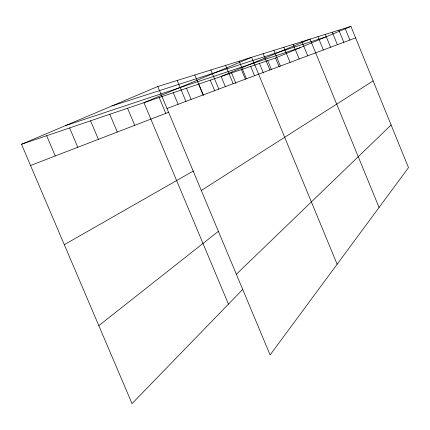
<?xml version="1.0" encoding="UTF-8"?>
<svg xmlns="http://www.w3.org/2000/svg" width="430" height="430" viewBox="0 0 430 430"><rect width="100%" height="100%" fill="white"/><g stroke="black" fill="none" stroke-linecap="round" stroke-linejoin="round"><path stroke-width="0.64" d="M242.789 289.363L132.037 403.593L21.5 144.27L157.794 86.5L350.912 26.407L408.5 167.635L270.11 354.943L157.794 86.5M236.355 274.265L391.117 125.001M98.809 325.634L218.585 231.168M201.294 190.469L373.132 80.894M64.301 244.681L193.398 170.968M21.5 144.27L275.544 57.991L350.912 26.407M30.541 165.486L168.807 112.198M166.985 108.468L355.599 37.899M65.516 125.614L300.135 47.687M111.843 105.979L325.757 36.948M69.595 127.936L77.787 147.275M46.666 135.724L55.266 155.956M109.817 114.272L117.304 132.048M90.563 120.814L98.389 139.336M228.454 304.15L143.953 102.679L251.62 57.303L337.125 264.235M127.554 108.252L134.735 125.329M177.192 80.464L185.921 101.383M173.29 92.719L178.149 104.34M159.159 97.519L165.792 113.359M210.877 69.982L218.811 89.08M210.302 80.147L214.806 90.983M198.773 84.065L203.487 95.379M194.806 74.981L203.121 94.949M186.464 88.241L191.087 99.325M250.695 66.43L254.495 75.621M239.134 61.189L246.406 78.755M241.423 69.579L245.406 79.195M231.582 72.923L235.946 83.452M225.6 65.403L233.189 83.7M225.422 86.844L221.117 76.475L310.035 39.13L379.061 207.48M283.87 47.268L290.094 62.409M273.894 50.374L280.349 66.053M275.544 57.991L279.215 66.897M267.713 60.651L271.491 69.8M263.171 53.712L269.879 69.972M259.446 63.457L263.38 72.987M317.915 36.674L323.36 49.961M301.876 41.667L307.692 55.825M293.174 44.376L299.189 59.007M345.048 28.235L349.869 40.044M338.851 30.159L343.812 42.312M332.283 32.207L337.394 44.709M325.317 34.373L330.589 47.257"/></g></svg>
